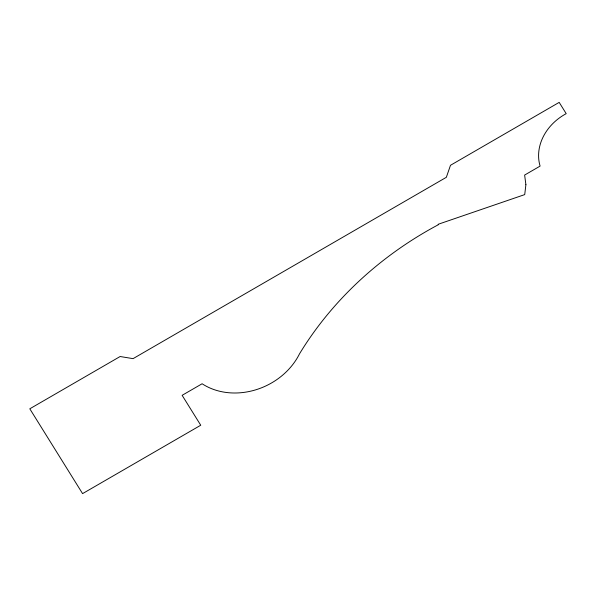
<?xml version="1.0" encoding="UTF-8"?>
<svg xmlns="http://www.w3.org/2000/svg" width="596" height="596" viewBox="0 0 596 596"><rect width="100%" height="100%" fill="white"/><g stroke="black" fill="none" stroke-linecap="round" stroke-linejoin="round"><path stroke-width="0.89" d="M525.895 184.678L524.726 194.601L438.179 224.275L438.351 224.722A321.549 270.584 -25.6 0 0 299.512 353.838A64.122 53.96 -25.6 0 1 202.111 383.757L182.13 395.319L200.74 425.231L82.576 493.622L29.8 408.804L120.124 356.52L133.064 358.643L446.344 177.303L450.487 165.293L559.182 102.378L566.2 113.65A49.349 41.526 -25.6 0 0 540.103 166.105L524.629 175.06L525.895 184.678"/></g></svg>
